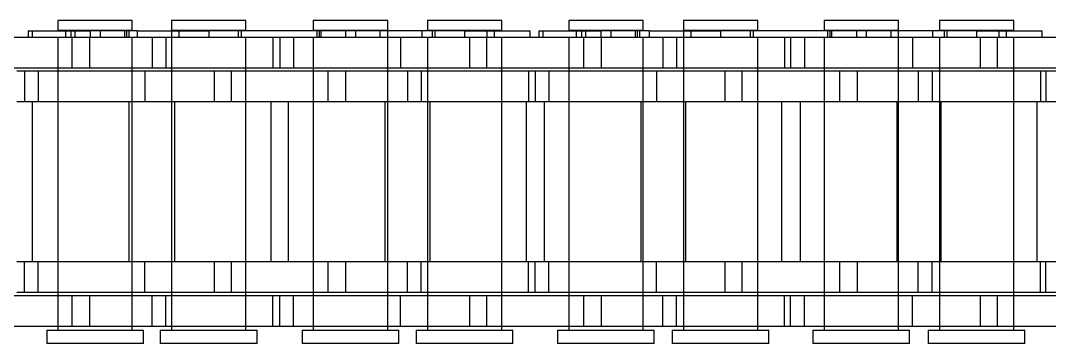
# Model space of a CAD drawing. Header units: metres. Extents: x 0 to 21025, y 0 to 14850.
# Drawn here: x 2276.8 to 2327.9, y 9293.4 to 9309.4 of the extents above; entities that cross this region are included whole.
import ezdxf

# ---------------------------------------------------------------- set-up
doc = ezdxf.new("R2010")
doc.units = ezdxf.units.M
doc.header["$LTSCALE"] = 25
doc.linetypes.add('HIDDEN2', pattern=[4.7625, 3.175, -1.5875])
doc.layers.add('ST1', color=7, linetype='HIDDEN2')

msp = doc.modelspace()

# ---------------------------------------------------------------- linework, layer by layer
at = {"layer": 'ST1'}
for p, q in [((2282.39, 9309.384), (2278.7, 9309.384)), ((2278.7, 9309.384), (2278.7, 9308.91)), ((2282.39, 9308.91), (2282.39, 9309.384)), ((2288.024, 9309.384), (2284.334, 9309.384)), ((2284.334, 9309.384), (2284.334, 9308.91)), ((2288.024, 9308.91), (2288.024, 9309.384)), ((2295.06, 9309.384), (2291.37, 9309.384)), ((2291.37, 9309.384), (2291.37, 9308.91)), ((2295.06, 9308.91), (2295.06, 9309.384)), ((2300.724, 9309.384), (2297.034, 9309.384)), ((2297.034, 9309.384), (2297.034, 9308.91)), ((2300.724, 9308.91), (2300.724, 9309.384)), ((2307.73, 9309.384), (2304.04, 9309.384)), ((2304.04, 9309.384), (2304.04, 9308.91)), ((2307.73, 9308.91), (2307.73, 9309.384)), ((2313.424, 9309.384), (2309.734, 9309.384)), ((2309.734, 9309.384), (2309.734, 9308.91)), ((2313.424, 9308.91), (2313.424, 9309.384)), ((2320.4, 9309.384), (2316.71, 9309.384)), ((2316.71, 9309.384), (2316.71, 9308.91)), ((2320.4, 9308.91), (2320.4, 9309.384)), ((2326.124, 9309.384), (2322.434, 9309.384)), ((2322.434, 9309.384), (2322.434, 9308.91)), ((2326.124, 9308.91), (2326.124, 9309.384)), ((2277.221, 9308.873), (2277.221, 9308.541)), ((2277.221, 9308.873), (2280.301, 9308.873)), ((2277.424, 9308.873), (2277.424, 9308.541)), ((2278.7, 9308.91), (2282.386, 9308.91)), ((2279.069, 9308.91), (2279.069, 9308.541)), ((2279.34, 9308.873), (2279.34, 9308.541)), ((2279.542, 9308.873), (2279.542, 9308.541)), ((2280.301, 9308.873), (2280.301, 9308.541)), ((2282.627, 9308.873), (2280.301, 9308.873)), ((2280.789, 9308.873), (2280.789, 9308.541)), ((2282.021, 9308.541), (2282.021, 9308.91)), ((2282.1, 9308.873), (2282.1, 9308.541)), ((2282.221, 9308.873), (2282.221, 9308.541)), ((2282.386, 9308.91), (2282.39, 9308.91)), ((2282.627, 9308.873), (2286.179, 9308.873)), ((2282.627, 9308.873), (2282.627, 9308.541)), ((2284.334, 9308.91), (2288.024, 9308.91)), ((2284.334, 9308.873), (2284.334, 9307.021)), ((2284.703, 9308.91), (2284.703, 9308.541)), ((2286.179, 9308.873), (2286.179, 9308.541)), ((2298.879, 9308.873), (2286.179, 9308.873)), ((2287.655, 9308.541), (2287.655, 9308.91)), ((2287.798, 9308.873), (2287.798, 9308.541)), ((2291.37, 9308.91), (2295.056, 9308.91)), ((2291.539, 9308.873), (2291.539, 9308.541)), ((2291.661, 9308.873), (2291.661, 9308.541)), ((2291.739, 9308.91), (2291.739, 9308.541)), ((2292.972, 9308.873), (2292.972, 9308.541)), ((2293.459, 9308.873), (2293.459, 9308.541)), ((2294.691, 9308.541), (2294.691, 9308.91)), ((2295.056, 9308.91), (2295.06, 9308.91)), ((2295.06, 9307.021), (2295.06, 9308.873)), ((2296.767, 9308.541), (2296.767, 9308.873)), ((2297.034, 9308.91), (2300.724, 9308.91)), ((2297.26, 9308.873), (2297.26, 9308.541)), ((2297.403, 9308.91), (2297.403, 9308.541)), ((2298.879, 9308.873), (2298.879, 9308.541)), ((2298.879, 9308.873), (2302.11, 9308.873)), ((2299.986, 9308.873), (2299.986, 9308.541)), ((2300.355, 9308.541), (2300.355, 9308.91)), ((2302.11, 9308.873), (2302.11, 9308.541)), ((2302.561, 9308.873), (2302.561, 9308.541)), ((2302.561, 9308.873), (2305.642, 9308.873)), ((2302.764, 9308.873), (2302.764, 9308.541)), ((2304.04, 9308.91), (2307.726, 9308.91)), ((2304.409, 9308.91), (2304.409, 9308.541)), ((2304.68, 9308.873), (2304.68, 9308.541)), ((2304.882, 9308.873), (2304.882, 9308.541)), ((2305.642, 9308.873), (2305.642, 9308.541)), ((2308.027, 9308.873), (2305.642, 9308.873)), ((2306.129, 9308.873), (2306.129, 9308.541)), ((2307.361, 9308.541), (2307.361, 9308.91)), ((2307.44, 9308.873), (2307.44, 9308.541)), ((2307.561, 9308.873), (2307.561, 9308.541)), ((2307.726, 9308.91), (2307.73, 9308.91)), ((2308.027, 9308.873), (2311.579, 9308.873)), ((2308.027, 9308.873), (2308.027, 9308.541)), ((2309.734, 9308.91), (2313.424, 9308.91)), ((2309.734, 9308.873), (2309.734, 9307.021)), ((2310.103, 9308.91), (2310.103, 9308.541)), ((2311.579, 9308.873), (2311.579, 9308.541)), ((2324.279, 9308.873), (2311.579, 9308.873)), ((2313.055, 9308.541), (2313.055, 9308.91)), ((2313.198, 9308.873), (2313.198, 9308.541)), ((2316.71, 9308.91), (2320.396, 9308.91)), ((2316.879, 9308.873), (2316.879, 9308.541)), ((2317.001, 9308.873), (2317.001, 9308.541)), ((2317.079, 9308.91), (2317.079, 9308.541)), ((2318.312, 9308.873), (2318.312, 9308.541)), ((2318.799, 9308.873), (2318.799, 9308.541)), ((2320.031, 9308.541), (2320.031, 9308.91)), ((2320.396, 9308.91), (2320.4, 9308.91)), ((2320.4, 9307.021), (2320.4, 9308.873)), ((2322.107, 9308.541), (2322.107, 9308.873)), ((2322.434, 9308.91), (2326.124, 9308.91)), ((2322.66, 9308.873), (2322.66, 9308.541)), ((2322.803, 9308.91), (2322.803, 9308.541)), ((2324.279, 9308.873), (2324.279, 9308.541)), ((2324.279, 9308.873), (2327.51, 9308.873)), ((2325.386, 9308.873), (2325.386, 9308.541)), ((2325.755, 9308.541), (2325.755, 9308.91)), ((2327.51, 9308.873), (2327.51, 9308.541)), ((2279.399, 9308.541), (2270.304, 9308.541)), ((2278.7, 9308.541), (2278.7, 9307.021)), ((2278.7, 9308.541), (2278.7, 9294.042)), ((2280.259, 9308.541), (2279.399, 9308.541)), ((2279.399, 9307.021), (2279.399, 9308.541)), ((2289.354, 9308.541), (2280.259, 9308.541)), ((2280.259, 9308.541), (2280.259, 9307.021)), ((2282.39, 9307.021), (2282.39, 9308.541)), ((2282.39, 9294.042), (2282.39, 9308.541)), ((2283.37, 9308.541), (2283.37, 9307.021)), ((2284.056, 9308.541), (2284.056, 9307.021)), ((2284.334, 9308.541), (2284.334, 9294.042)), ((2288.024, 9307.021), (2288.024, 9308.541)), ((2288.024, 9294.042), (2288.024, 9308.541)), ((2289.354, 9308.541), (2289.354, 9307.021)), ((2295.704, 9308.541), (2289.354, 9308.541)), ((2289.705, 9308.541), (2289.705, 9307.021)), ((2290.391, 9308.541), (2290.391, 9307.021)), ((2291.37, 9308.541), (2291.37, 9307.021)), ((2291.37, 9308.541), (2291.37, 9294.042)), ((2295.06, 9294.042), (2295.06, 9308.541)), ((2295.704, 9308.541), (2295.704, 9307.021)), ((2304.799, 9308.541), (2295.704, 9308.541)), ((2297.034, 9308.541), (2297.034, 9307.021)), ((2297.034, 9308.541), (2297.034, 9294.042)), ((2299.135, 9307.021), (2299.135, 9308.541)), ((2299.965, 9308.541), (2299.965, 9307.021)), ((2300.724, 9307.021), (2300.724, 9308.541)), ((2300.724, 9294.042), (2300.724, 9308.541)), ((2304.04, 9308.541), (2304.04, 9307.021)), ((2304.04, 9308.541), (2304.04, 9294.042)), ((2305.659, 9308.541), (2304.799, 9308.541)), ((2304.799, 9307.021), (2304.799, 9308.541)), ((2314.754, 9308.541), (2305.659, 9308.541)), ((2305.659, 9308.541), (2305.659, 9307.021)), ((2307.73, 9307.021), (2307.73, 9308.541)), ((2307.73, 9294.042), (2307.73, 9308.541)), ((2308.71, 9308.541), (2308.71, 9307.021)), ((2309.396, 9308.541), (2309.396, 9307.021)), ((2309.734, 9308.541), (2309.734, 9294.042)), ((2313.424, 9307.021), (2313.424, 9308.541)), ((2313.424, 9294.042), (2313.424, 9308.541)), ((2314.754, 9308.541), (2314.754, 9307.021)), ((2321.104, 9308.541), (2314.754, 9308.541)), ((2315.045, 9308.541), (2315.045, 9307.021)), ((2315.731, 9308.541), (2315.731, 9307.021)), ((2316.71, 9308.541), (2316.71, 9307.021)), ((2316.71, 9308.541), (2316.71, 9294.042)), ((2320.4, 9294.042), (2320.4, 9308.541)), ((2321.104, 9308.541), (2321.104, 9307.021)), ((2330.199, 9308.541), (2321.104, 9308.541)), ((2322.434, 9308.541), (2322.434, 9307.021)), ((2322.434, 9308.541), (2322.434, 9294.042)), ((2324.475, 9307.021), (2324.475, 9308.541)), ((2325.305, 9308.541), (2325.305, 9307.021)), ((2326.124, 9307.021), (2326.124, 9308.541)), ((2326.124, 9294.042), (2326.124, 9308.541)), ((2279.399, 9307.021), (2270.304, 9307.021)), ((2283.004, 9306.869), (2276.654, 9306.869)), ((2277.035, 9306.869), (2277.035, 9305.349)), ((2277.721, 9306.869), (2277.721, 9305.349)), ((2278.7, 9306.869), (2278.7, 9305.349)), ((2280.259, 9307.021), (2279.399, 9307.021)), ((2289.354, 9307.021), (2280.259, 9307.021)), ((2282.39, 9305.349), (2282.39, 9306.869)), ((2283.004, 9306.869), (2283.004, 9305.349)), ((2292.099, 9306.869), (2283.004, 9306.869)), ((2284.334, 9306.869), (2284.334, 9305.349)), ((2286.465, 9305.349), (2286.465, 9306.869)), ((2287.295, 9306.869), (2287.295, 9305.349)), ((2288.024, 9305.349), (2288.024, 9306.869)), ((2295.704, 9307.021), (2289.354, 9307.021)), ((2291.37, 9306.869), (2291.37, 9305.349)), ((2292.959, 9306.869), (2292.099, 9306.869)), ((2292.099, 9305.349), (2292.099, 9306.869)), ((2302.054, 9306.869), (2292.959, 9306.869)), ((2292.959, 9306.869), (2292.959, 9305.349)), ((2295.06, 9305.349), (2295.06, 9306.869)), ((2304.799, 9307.021), (2295.704, 9307.021)), ((2296.04, 9306.869), (2296.04, 9305.349)), ((2296.726, 9306.869), (2296.726, 9305.349)), ((2297.034, 9306.869), (2297.034, 9305.349)), ((2300.724, 9305.349), (2300.724, 9306.869)), ((2302.054, 9306.869), (2302.054, 9305.349)), ((2308.404, 9306.869), (2302.054, 9306.869)), ((2302.375, 9306.869), (2302.375, 9305.349)), ((2303.061, 9306.869), (2303.061, 9305.349)), ((2304.04, 9306.869), (2304.04, 9305.349)), ((2305.659, 9307.021), (2304.799, 9307.021)), ((2314.754, 9307.021), (2305.659, 9307.021)), ((2307.73, 9305.349), (2307.73, 9306.869)), ((2308.404, 9306.869), (2308.404, 9305.349)), ((2317.499, 9306.869), (2308.404, 9306.869)), ((2309.734, 9306.869), (2309.734, 9305.349)), ((2311.805, 9305.349), (2311.805, 9306.869)), ((2312.635, 9306.869), (2312.635, 9305.349)), ((2313.424, 9305.349), (2313.424, 9306.869)), ((2321.104, 9307.021), (2314.754, 9307.021)), ((2316.71, 9306.869), (2316.71, 9305.349)), ((2318.359, 9306.869), (2317.499, 9306.869)), ((2317.499, 9305.349), (2317.499, 9306.869)), ((2327.454, 9306.869), (2318.359, 9306.869)), ((2318.359, 9306.869), (2318.359, 9305.349)), ((2320.4, 9305.349), (2320.4, 9306.869)), ((2330.199, 9307.021), (2321.104, 9307.021)), ((2321.38, 9306.869), (2321.38, 9305.349)), ((2322.066, 9306.869), (2322.066, 9305.349)), ((2322.434, 9306.869), (2322.434, 9305.349)), ((2326.124, 9305.349), (2326.124, 9306.869)), ((2327.454, 9306.869), (2327.454, 9305.349)), ((2333.804, 9306.869), (2327.454, 9306.869)), ((2327.715, 9306.869), (2327.715, 9305.349)), ((2283.004, 9305.349), (2276.654, 9305.349)), ((2277.439, 9297.419), (2277.439, 9305.349)), ((2278.7, 9305.349), (2278.7, 9297.419)), ((2282.219, 9305.349), (2282.219, 9297.419)), ((2282.39, 9297.419), (2282.39, 9305.349)), ((2292.099, 9305.349), (2283.004, 9305.349)), ((2284.334, 9305.349), (2284.334, 9297.419)), ((2284.505, 9297.419), (2284.505, 9305.349)), ((2288.024, 9297.419), (2288.024, 9305.349)), ((2289.255, 9305.349), (2289.255, 9297.419)), ((2290.139, 9297.419), (2290.139, 9305.349)), ((2291.37, 9305.349), (2291.37, 9297.419)), ((2292.959, 9305.349), (2292.099, 9305.349)), ((2302.054, 9305.349), (2292.959, 9305.349)), ((2294.919, 9305.349), (2294.919, 9297.419)), ((2295.06, 9297.419), (2295.06, 9305.349)), ((2297.034, 9305.349), (2297.034, 9297.419)), ((2297.175, 9297.419), (2297.175, 9305.349)), ((2300.724, 9297.419), (2300.724, 9305.349)), ((2301.925, 9305.349), (2301.925, 9297.419)), ((2308.404, 9305.349), (2302.054, 9305.349)), ((2302.839, 9297.419), (2302.839, 9305.349)), ((2304.04, 9305.349), (2304.04, 9297.419)), ((2307.619, 9305.349), (2307.619, 9297.419)), ((2307.73, 9297.419), (2307.73, 9305.349)), ((2317.499, 9305.349), (2308.404, 9305.349)), ((2309.734, 9305.349), (2309.734, 9297.419)), ((2309.845, 9297.419), (2309.845, 9305.349)), ((2313.424, 9297.419), (2313.424, 9305.349)), ((2314.595, 9305.349), (2314.595, 9297.419)), ((2315.539, 9297.419), (2315.539, 9305.349)), ((2316.71, 9305.349), (2316.71, 9297.419)), ((2318.359, 9305.349), (2317.499, 9305.349)), ((2327.454, 9305.349), (2318.359, 9305.349)), ((2320.319, 9305.349), (2320.319, 9297.419)), ((2320.4, 9297.419), (2320.4, 9305.349)), ((2322.434, 9305.349), (2322.434, 9297.419)), ((2322.515, 9297.419), (2322.515, 9305.349)), ((2326.124, 9297.419), (2326.124, 9305.349)), ((2327.265, 9305.349), (2327.265, 9297.419)), ((2333.804, 9305.349), (2327.454, 9305.349)), ((2283.004, 9297.419), (2276.654, 9297.419)), ((2277.035, 9295.899), (2277.035, 9297.419)), ((2277.721, 9295.899), (2277.721, 9297.419)), ((2278.7, 9297.419), (2278.7, 9295.899)), ((2282.39, 9295.899), (2282.39, 9297.419)), ((2283.004, 9295.899), (2283.004, 9297.419)), ((2292.099, 9297.419), (2283.004, 9297.419)), ((2284.334, 9297.419), (2284.334, 9295.899)), ((2286.465, 9295.899), (2286.465, 9297.419)), ((2287.295, 9297.419), (2287.295, 9295.899)), ((2288.024, 9295.899), (2288.024, 9297.419)), ((2291.37, 9297.419), (2291.37, 9295.899)), ((2292.959, 9297.419), (2292.099, 9297.419)), ((2292.099, 9295.899), (2292.099, 9297.419)), ((2302.054, 9297.419), (2292.959, 9297.419)), ((2292.959, 9297.419), (2292.959, 9295.899)), ((2295.06, 9295.899), (2295.06, 9297.419)), ((2296.04, 9295.899), (2296.04, 9297.419)), ((2296.726, 9295.899), (2296.726, 9297.419)), ((2297.034, 9297.419), (2297.034, 9295.899)), ((2300.724, 9295.899), (2300.724, 9297.419)), ((2302.054, 9295.899), (2302.054, 9297.419)), ((2308.404, 9297.419), (2302.054, 9297.419)), ((2302.375, 9295.899), (2302.375, 9297.419)), ((2303.061, 9295.899), (2303.061, 9297.419)), ((2304.04, 9297.419), (2304.04, 9295.899)), ((2307.73, 9295.899), (2307.73, 9297.419)), ((2308.404, 9295.899), (2308.404, 9297.419)), ((2317.499, 9297.419), (2308.404, 9297.419)), ((2309.734, 9297.419), (2309.734, 9295.899)), ((2311.805, 9295.899), (2311.805, 9297.419)), ((2312.635, 9297.419), (2312.635, 9295.899)), ((2313.424, 9295.899), (2313.424, 9297.419)), ((2316.71, 9297.419), (2316.71, 9295.899)), ((2318.359, 9297.419), (2317.499, 9297.419)), ((2317.499, 9295.899), (2317.499, 9297.419)), ((2327.454, 9297.419), (2318.359, 9297.419)), ((2318.359, 9297.419), (2318.359, 9295.899)), ((2320.4, 9295.899), (2320.4, 9297.419)), ((2321.38, 9295.899), (2321.38, 9297.419)), ((2322.066, 9295.899), (2322.066, 9297.419)), ((2322.434, 9297.419), (2322.434, 9295.899)), ((2326.124, 9295.899), (2326.124, 9297.419)), ((2327.454, 9295.899), (2327.454, 9297.419)), ((2333.804, 9297.419), (2327.454, 9297.419)), ((2327.715, 9295.899), (2327.715, 9297.419)), ((2283.004, 9295.899), (2276.654, 9295.899)), ((2292.099, 9295.899), (2283.004, 9295.899)), ((2292.959, 9295.899), (2292.099, 9295.899)), ((2302.054, 9295.899), (2292.959, 9295.899)), ((2308.404, 9295.899), (2302.054, 9295.899)), ((2317.499, 9295.899), (2308.404, 9295.899)), ((2318.359, 9295.899), (2317.499, 9295.899)), ((2327.454, 9295.899), (2318.359, 9295.899)), ((2333.804, 9295.899), (2327.454, 9295.899)), ((2279.399, 9295.747), (2270.304, 9295.747)), ((2278.7, 9295.747), (2278.7, 9294.227)), ((2280.259, 9295.747), (2279.399, 9295.747)), ((2279.399, 9294.227), (2279.399, 9295.747)), ((2289.354, 9295.747), (2280.259, 9295.747)), ((2280.259, 9295.747), (2280.259, 9294.227)), ((2282.39, 9294.227), (2282.39, 9295.747)), ((2283.37, 9294.227), (2283.37, 9295.747)), ((2284.056, 9294.227), (2284.056, 9295.747)), ((2284.334, 9295.747), (2284.334, 9294.227)), ((2288.024, 9294.227), (2288.024, 9295.747)), ((2289.354, 9294.227), (2289.354, 9295.747)), ((2295.704, 9295.747), (2289.354, 9295.747)), ((2289.705, 9294.227), (2289.705, 9295.747)), ((2290.391, 9294.227), (2290.391, 9295.747)), ((2291.37, 9295.747), (2291.37, 9294.227)), ((2295.06, 9294.227), (2295.06, 9295.747)), ((2295.704, 9294.227), (2295.704, 9295.747)), ((2304.799, 9295.747), (2295.704, 9295.747)), ((2297.034, 9295.747), (2297.034, 9294.227)), ((2299.135, 9294.227), (2299.135, 9295.747)), ((2299.965, 9295.747), (2299.965, 9294.227)), ((2300.724, 9294.227), (2300.724, 9295.747)), ((2304.04, 9295.747), (2304.04, 9294.227)), ((2305.659, 9295.747), (2304.799, 9295.747)), ((2304.799, 9294.227), (2304.799, 9295.747)), ((2314.754, 9295.747), (2305.659, 9295.747)), ((2305.659, 9295.747), (2305.659, 9294.227)), ((2307.73, 9294.227), (2307.73, 9295.747)), ((2308.71, 9294.227), (2308.71, 9295.747)), ((2309.396, 9294.227), (2309.396, 9295.747)), ((2309.734, 9295.747), (2309.734, 9294.227)), ((2313.424, 9294.227), (2313.424, 9295.747)), ((2314.754, 9294.227), (2314.754, 9295.747)), ((2321.104, 9295.747), (2314.754, 9295.747)), ((2315.045, 9294.227), (2315.045, 9295.747)), ((2315.731, 9294.227), (2315.731, 9295.747)), ((2316.71, 9295.747), (2316.71, 9294.227)), ((2320.4, 9294.227), (2320.4, 9295.747)), ((2321.104, 9294.227), (2321.104, 9295.747)), ((2330.199, 9295.747), (2321.104, 9295.747)), ((2322.434, 9295.747), (2322.434, 9294.227)), ((2324.475, 9294.227), (2324.475, 9295.747)), ((2325.305, 9295.747), (2325.305, 9294.227)), ((2326.124, 9294.227), (2326.124, 9295.747)), ((2279.399, 9294.227), (2270.304, 9294.227)), ((2278.147, 9294.042), (2282.944, 9294.042)), ((2278.147, 9294.042), (2278.147, 9293.384)), ((2280.259, 9294.227), (2279.399, 9294.227)), ((2289.354, 9294.227), (2280.259, 9294.227)), ((2282.944, 9293.384), (2282.944, 9294.042)), ((2283.78, 9294.042), (2288.577, 9294.042)), ((2283.78, 9294.042), (2283.78, 9293.384)), ((2288.577, 9293.384), (2288.577, 9294.042)), ((2295.704, 9294.227), (2289.354, 9294.227)), ((2290.817, 9294.042), (2295.614, 9294.042)), ((2290.817, 9294.042), (2290.817, 9293.384)), ((2295.614, 9293.384), (2295.614, 9294.042)), ((2304.799, 9294.227), (2295.704, 9294.227)), ((2296.48, 9294.042), (2301.277, 9294.042)), ((2296.48, 9294.042), (2296.48, 9293.384)), ((2301.277, 9293.384), (2301.277, 9294.042)), ((2303.487, 9294.042), (2308.284, 9294.042)), ((2303.487, 9294.042), (2303.487, 9293.384)), ((2305.659, 9294.227), (2304.799, 9294.227)), ((2314.754, 9294.227), (2305.659, 9294.227)), ((2308.284, 9293.384), (2308.284, 9294.042)), ((2309.18, 9294.042), (2313.977, 9294.042)), ((2309.18, 9294.042), (2309.18, 9293.384)), ((2313.977, 9293.384), (2313.977, 9294.042)), ((2321.104, 9294.227), (2314.754, 9294.227)), ((2316.157, 9294.042), (2320.954, 9294.042)), ((2316.157, 9294.042), (2316.157, 9293.384)), ((2320.954, 9293.384), (2320.954, 9294.042)), ((2330.199, 9294.227), (2321.104, 9294.227)), ((2321.88, 9294.042), (2326.677, 9294.042)), ((2321.88, 9294.042), (2321.88, 9293.384)), ((2326.677, 9293.384), (2326.677, 9294.042)), ((2282.944, 9293.384), (2278.147, 9293.384)), ((2288.577, 9293.384), (2283.78, 9293.384)), ((2295.614, 9293.384), (2290.817, 9293.384)), ((2301.277, 9293.384), (2296.48, 9293.384)), ((2308.284, 9293.384), (2303.487, 9293.384)), ((2313.977, 9293.384), (2309.18, 9293.384)), ((2320.954, 9293.384), (2316.157, 9293.384)), ((2326.677, 9293.384), (2321.88, 9293.384))]:
    msp.add_line(p, q, dxfattribs=at)

doc.saveas('drawing.dxf')
